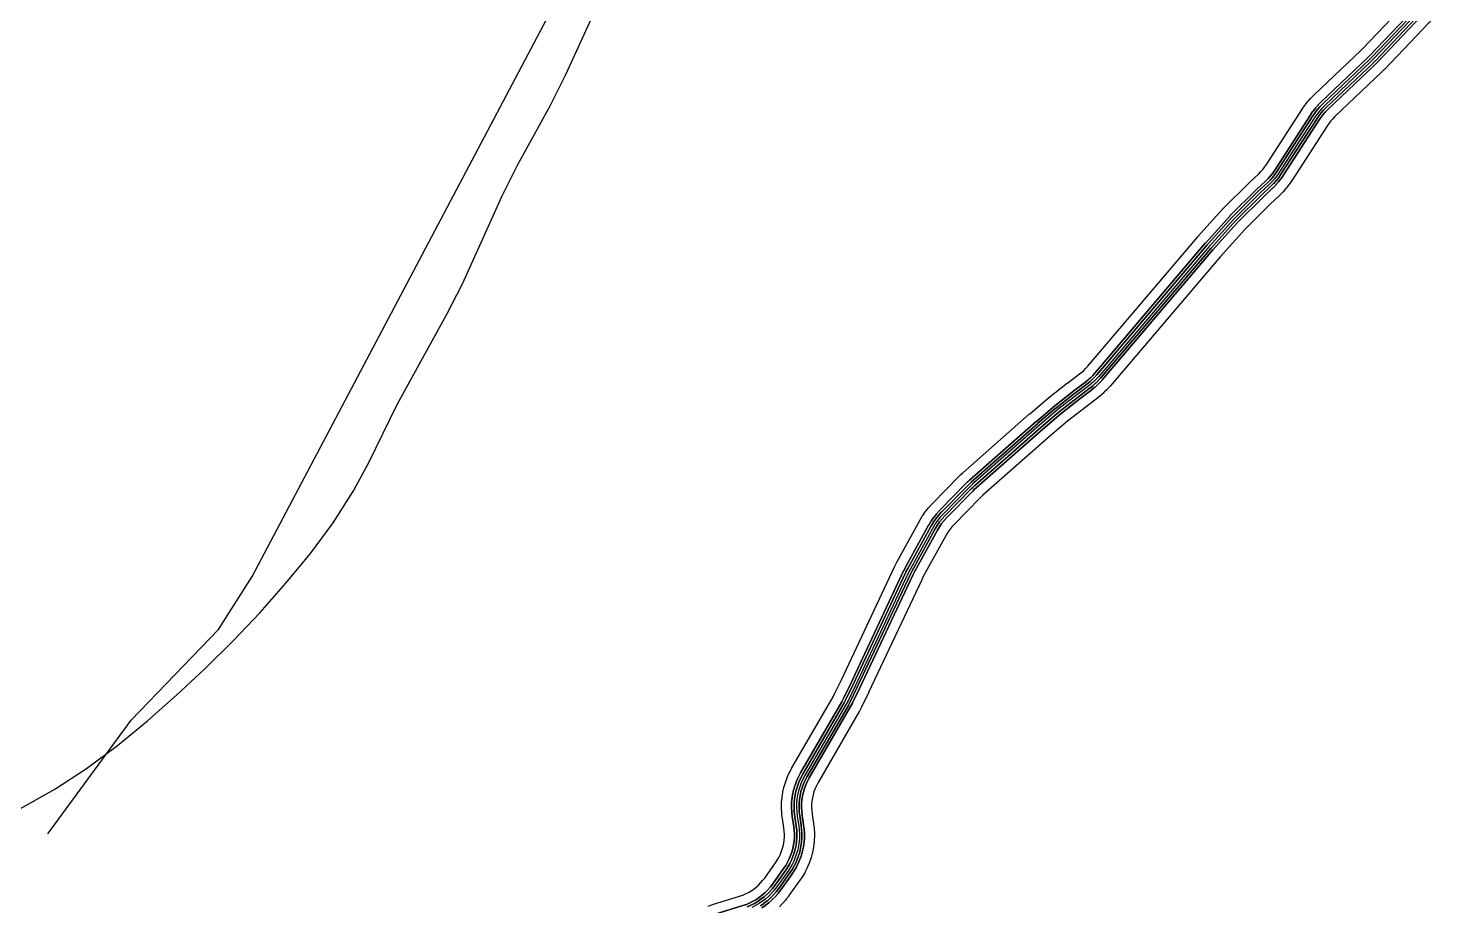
# Model space of a CAD drawing. Header units: metres. Extents: x -4 to 509425, y 7549 to 4732445.
# Drawn here: x 480472.1 to 480811, y 4717807.6 to 4718017.9 of the extents above; entities that cross this region are included whole.
import ezdxf

# ---------------------------------------------------------------- set-up
doc = ezdxf.new("R2010")
doc.units = ezdxf.units.M
doc.header["$LTSCALE"] = 0.01
doc.header["$MEASUREMENT"] = 0
for name, color, linetype in [('-----caminos burgos', 2, 'Continuous'), ('cauces CHE', 4, 'Continuous'), ('ECLIPSE FUEBTEBURABA', 6, 'Continuous')]:
    doc.layers.add(name, color=color, linetype=linetype)

msp = doc.modelspace()

# ---------------------------------------------------------------- linework, layer by layer
at = {"layer": '-----caminos burgos'}
msp.add_polyline3d([(480476.823, 4717824.808, 720.558), (480496.8, 4717852.099, 718.429), (480517.7, 4717873.799, 717.823), (480525.8, 4717886.499, 717.77), (480603.1, 4718032.8, 714.287), (480620.8, 4718074.3, 713.831), (480639.7, 4718131.499, 712.241), (480675.4, 4718214.399, 710.37), (480728.721, 4718400.541, 704.435)], dxfattribs=at)
at = {"layer": 'cauces CHE'}
msp.add_lwpolyline([(480458.138, 4717824.134), (480478.501, 4717835.539), (480486.103, 4717840.52), (480493.479, 4717846.009), (480500.665, 4717851.89), (480507.683, 4717858.076), (480514.537, 4717864.502), (480521.216, 4717871.127), (480527.689, 4717877.928), (480533.904, 4717884.899), (480539.785, 4717892.053), (480545.226, 4717899.418), (480550.087, 4717907.043), (480553.756, 4717913.862), (480560.579, 4717927.73), (480572.455, 4717949.379), (480576.204, 4717956.681), (480585.697, 4717977.786), (480589.422, 4717985.093), (480597.296, 4717999.526), (480601.032, 4718006.823), (480610.569, 4718027.886)], dxfattribs=at)
at = {"layer": 'ECLIPSE FUEBTEBURABA'}
for points in [[(480635.105, 4717807.544), (480636.02, 4717807.86), (480636.13, 4717807.896), (480642.673, 4717809.922), (480643.43, 4717810.184), (480644.114, 4717810.471), (480644.778, 4717810.803), (480645.419, 4717811.176), (480646.034, 4717811.591), (480646.621, 4717812.045), (480647.178, 4717812.536), (480647.701, 4717813.063), (480648.188, 4717813.622), (480648.674, 4717814.258), (480651.247, 4717817.866), (480651.684, 4717818.523), (480652.049, 4717819.157), (480652.373, 4717819.812), (480652.655, 4717820.487), (480652.892, 4717821.179), (480653.085, 4717821.885), (480653.232, 4717822.601), (480653.332, 4717823.326), (480653.387, 4717824.055), (480653.394, 4717824.786), (480653.354, 4717825.517), (480653.261, 4717826.3), (480652.919, 4717828.552), (480652.902, 4717828.673), (480652.784, 4717829.679), (480652.764, 4717829.922), (480652.714, 4717830.934), (480652.71, 4717831.177), (480652.729, 4717832.191), (480652.741, 4717832.434), (480652.828, 4717833.443), (480652.857, 4717833.685), (480653.012, 4717834.686), (480653.058, 4717834.925), (480653.28, 4717835.914), (480653.341, 4717836.15), (480653.63, 4717837.121), (480653.707, 4717837.352), (480654.06, 4717838.302), (480654.152, 4717838.527), (480654.569, 4717839.451), (480654.677, 4717839.669), (480655.155, 4717840.562), (480655.214, 4717840.669), (480665.077, 4717857.692), (480665.449, 4717858.382), (480667.093, 4717861.771), (480679.826, 4717888.868), (480679.876, 4717888.971), (480680.309, 4717889.821), (480680.362, 4717889.922), (480685.887, 4717899.966), (480685.948, 4717900.073), (480686.47, 4717900.95), (480686.602, 4717901.156), (480687.183, 4717901.996), (480687.329, 4717902.192), (480687.965, 4717902.99), (480688.124, 4717903.177), (480688.813, 4717903.93), (480688.898, 4717904.018), (480695.201, 4717910.453), (480695.248, 4717910.5), (480695.644, 4717910.89), (480695.741, 4717910.982), (480696.151, 4717911.356), (480696.201, 4717911.401), (480712.207, 4717925.485), (480712.208, 4717925.485), (480712.208, 4717925.485), (480712.208, 4717925.485), (480712.208, 4717925.485), (480712.258, 4717925.528), (480716.658, 4717929.258), (480716.761, 4717929.342), (480721.297, 4717932.907), (480721.349, 4717932.947), (480721.35, 4717932.948), (480724.171, 4717935.082), (480724.695, 4717935.501), (480725.159, 4717935.916), (480725.6, 4717936.356), (480726.049, 4717936.855), (480752.494, 4717967.954), (480752.561, 4717968.031), (480758.476, 4717974.6), (480758.617, 4717974.748), (480764.895, 4717980.972), (480764.981, 4717981.029), (480764.968, 4717981.043), (480767.127, 4717983.065), (480767.657, 4717983.592), (480768.117, 4717984.11), (480768.545, 4717984.654), (480768.97, 4717985.268), (480777.598, 4717998.579), (480777.657, 4717998.668), (480778.159, 4717999.395), (480778.285, 4717999.566), (480778.829, 4718000.262), (480778.964, 4718000.425), (480779.549, 4718001.088), (480779.694, 4718001.243), (480780.316, 4718001.871), (480780.392, 4718001.945), (480791.602, 4718012.6), (480792.075, 4718013.072), (480805.814, 4718027.522)], [(480807.553, 4718025.869), (480793.793, 4718011.397), (480793.278, 4718010.881), (480782.045, 4718000.205), (480782.02, 4718000.181), (480781.398, 4717999.553), (480781.349, 4717999.502), (480780.765, 4717998.838), (480780.72, 4717998.784), (480780.175, 4717998.088), (480780.134, 4717998.031), (480779.631, 4717997.303), (480779.612, 4717997.274), (480770.964, 4717983.932), (480770.477, 4717983.228), (480769.959, 4717982.569), (480769.402, 4717981.943), (480768.795, 4717981.339), (480766.609, 4717979.291), (480766.613, 4717979.287), (480766.585, 4717979.268), (480760.307, 4717973.044), (480760.26, 4717972.995), (480754.345, 4717966.425), (480754.322, 4717966.4), (480727.856, 4717935.276), (480727.341, 4717934.703), (480726.808, 4717934.171), (480726.246, 4717933.668), (480725.645, 4717933.187), (480722.798, 4717931.034), (480722.797, 4717931.033), (480722.78, 4717931.02), (480718.244, 4717927.455), (480718.21, 4717927.427), (480713.81, 4717923.697), (480713.793, 4717923.683), (480713.793, 4717923.683), (480713.793, 4717923.683), (480713.793, 4717923.683), (480713.793, 4717923.683), (480697.786, 4717909.599), (480697.77, 4717909.584), (480697.36, 4717909.209), (480697.327, 4717909.179), (480696.931, 4717908.789), (480696.915, 4717908.773), (480690.612, 4717902.339), (480690.584, 4717902.309), (480689.895, 4717901.556), (480689.842, 4717901.494), (480689.206, 4717900.696), (480689.157, 4717900.631), (480688.576, 4717899.791), (480688.532, 4717899.722), (480688.01, 4717898.845), (480687.99, 4717898.81), (480682.465, 4717888.766), (480682.447, 4717888.732), (480682.014, 4717887.882), (480681.998, 4717887.848), (480669.259, 4717860.737), (480667.586, 4717857.288), (480667.172, 4717856.52), (480657.291, 4717839.466), (480657.271, 4717839.43), (480656.793, 4717838.536), (480656.757, 4717838.464), (480656.34, 4717837.54), (480656.309, 4717837.465), (480655.956, 4717836.515), (480655.93, 4717836.438), (480655.642, 4717835.467), (480655.621, 4717835.388), (480655.399, 4717834.399), (480655.384, 4717834.32), (480655.229, 4717833.318), (480655.22, 4717833.237), (480655.133, 4717832.228), (480655.128, 4717832.147), (480655.11, 4717831.133), (480655.111, 4717831.052), (480655.161, 4717830.04), (480655.168, 4717829.959), (480655.286, 4717828.953), (480655.291, 4717828.913), (480655.639, 4717826.622), (480655.746, 4717825.724), (480655.794, 4717824.84), (480655.786, 4717823.955), (480655.72, 4717823.072), (480655.598, 4717822.194), (480655.42, 4717821.327), (480655.187, 4717820.473), (480654.9, 4717819.635), (480654.559, 4717818.818), (480654.167, 4717818.024), (480653.724, 4717817.257), (480653.223, 4717816.504), (480650.605, 4717812.833), (480650.048, 4717812.104), (480649.458, 4717811.427), (480648.825, 4717810.789), (480648.151, 4717810.195), (480647.441, 4717809.645), (480646.696, 4717809.143), (480645.92, 4717808.69), (480645.116, 4717808.289), (480644.288, 4717807.941), (480643.421, 4717807.641), (480636.84, 4717805.604)], [(480636.84, 4717805.604), (480643.421, 4717807.641), (480644.288, 4717807.941), (480645.116, 4717808.289), (480645.92, 4717808.69), (480646.696, 4717809.143), (480647.441, 4717809.645), (480648.151, 4717810.195), (480648.825, 4717810.789), (480649.458, 4717811.427), (480650.048, 4717812.104), (480650.605, 4717812.833), (480653.223, 4717816.504), (480653.724, 4717817.257), (480654.167, 4717818.024), (480654.559, 4717818.818), (480654.9, 4717819.635), (480655.187, 4717820.473), (480655.42, 4717821.327), (480655.598, 4717822.194), (480655.72, 4717823.072), (480655.786, 4717823.955), (480655.794, 4717824.84), (480655.746, 4717825.724), (480655.639, 4717826.622), (480655.291, 4717828.913), (480655.286, 4717828.953), (480655.168, 4717829.959), (480655.161, 4717830.04), (480655.111, 4717831.052), (480655.11, 4717831.133), (480655.128, 4717832.147), (480655.133, 4717832.228), (480655.22, 4717833.237), (480655.229, 4717833.318), (480655.384, 4717834.32), (480655.399, 4717834.399), (480655.621, 4717835.388), (480655.642, 4717835.467), (480655.93, 4717836.438), (480655.956, 4717836.515), (480656.309, 4717837.465), (480656.34, 4717837.54), (480656.757, 4717838.464), (480656.793, 4717838.536), (480657.271, 4717839.43), (480657.291, 4717839.466), (480667.172, 4717856.52), (480667.586, 4717857.288), (480669.259, 4717860.737), (480681.998, 4717887.848), (480682.014, 4717887.882), (480682.447, 4717888.732), (480682.465, 4717888.766), (480687.99, 4717898.81), (480688.01, 4717898.845), (480688.532, 4717899.722), (480688.576, 4717899.791), (480689.157, 4717900.631), (480689.206, 4717900.696), (480689.842, 4717901.494), (480689.895, 4717901.556), (480690.584, 4717902.309), (480690.612, 4717902.339), (480696.915, 4717908.773), (480696.931, 4717908.789), (480697.327, 4717909.179), (480697.36, 4717909.209), (480697.77, 4717909.584), (480697.786, 4717909.599), (480713.793, 4717923.683), (480713.793, 4717923.683), (480713.793, 4717923.683), (480713.793, 4717923.683), (480713.793, 4717923.683), (480713.81, 4717923.697), (480718.21, 4717927.427), (480718.244, 4717927.455), (480722.78, 4717931.02), (480722.797, 4717931.033), (480722.798, 4717931.034), (480725.645, 4717933.187), (480726.246, 4717933.668), (480726.808, 4717934.171), (480727.341, 4717934.703), (480727.856, 4717935.276), (480754.322, 4717966.4), (480754.345, 4717966.425), (480760.26, 4717972.995), (480760.307, 4717973.044), (480766.585, 4717979.268), (480766.613, 4717979.287), (480766.609, 4717979.291), (480768.795, 4717981.339), (480769.402, 4717981.943), (480769.959, 4717982.569), (480770.477, 4717983.228), (480770.964, 4717983.932), (480779.612, 4717997.274), (480779.631, 4717997.303), (480780.134, 4717998.031), (480780.175, 4717998.088), (480780.72, 4717998.784), (480780.765, 4717998.838), (480781.349, 4717999.502), (480781.398, 4717999.553), (480782.02, 4718000.181), (480782.045, 4718000.205), (480793.278, 4718010.881), (480793.793, 4718011.397), (480807.553, 4718025.869)], [(480807.988, 4718025.455), (480794.223, 4718010.978), (480793.696, 4718010.452), (480782.459, 4717999.771), (480782.446, 4717999.758), (480781.824, 4717999.131), (480781.799, 4717999.105), (480781.215, 4717998.442), (480781.192, 4717998.415), (480780.648, 4717997.718), (480780.627, 4717997.69), (480780.125, 4717996.962), (480780.115, 4717996.948), (480771.463, 4717983.598), (480770.96, 4717982.871), (480770.419, 4717982.184), (480769.838, 4717981.53), (480769.212, 4717980.907), (480767.019, 4717978.853), (480767.021, 4717978.851), (480767.007, 4717978.841), (480760.729, 4717972.618), (480760.706, 4717972.593), (480754.791, 4717966.024), (480754.78, 4717966.011), (480728.308, 4717934.881), (480727.777, 4717934.29), (480727.22, 4717933.734), (480726.634, 4717933.21), (480726.013, 4717932.714), (480723.16, 4717930.555), (480723.159, 4717930.555), (480723.151, 4717930.548), (480718.615, 4717926.983), (480718.598, 4717926.969), (480714.198, 4717923.24), (480714.189, 4717923.232), (480714.189, 4717923.232), (480714.189, 4717923.232), (480714.189, 4717923.232), (480714.189, 4717923.232), (480698.183, 4717909.149), (480698.174, 4717909.141), (480697.764, 4717908.766), (480697.748, 4717908.751), (480697.352, 4717908.361), (480697.344, 4717908.354), (480691.041, 4717901.919), (480691.027, 4717901.904), (480690.337, 4717901.151), (480690.311, 4717901.12), (480689.675, 4717900.322), (480689.65, 4717900.289), (480689.07, 4717899.45), (480689.048, 4717899.415), (480688.526, 4717898.538), (480688.516, 4717898.521), (480682.991, 4717888.477), (480682.982, 4717888.46), (480682.549, 4717887.61), (480682.541, 4717887.593), (480669.8, 4717860.478), (480668.12, 4717857.014), (480667.696, 4717856.227), (480657.81, 4717839.165), (480657.8, 4717839.147), (480657.322, 4717838.253), (480657.304, 4717838.217), (480656.887, 4717837.293), (480656.872, 4717837.256), (480656.518, 4717836.306), (480656.505, 4717836.267), (480656.217, 4717835.296), (480656.207, 4717835.257), (480655.985, 4717834.268), (480655.977, 4717834.228), (480655.822, 4717833.226), (480655.817, 4717833.186), (480655.73, 4717832.176), (480655.728, 4717832.136), (480655.71, 4717831.122), (480655.71, 4717831.082), (480655.76, 4717830.07), (480655.764, 4717830.029), (480655.882, 4717829.023), (480655.885, 4717829.003), (480656.234, 4717826.703), (480656.344, 4717825.776), (480656.394, 4717824.853), (480656.385, 4717823.929), (480656.317, 4717823.008), (480656.19, 4717822.093), (480656.004, 4717821.188), (480655.761, 4717820.296), (480655.461, 4717819.422), (480655.106, 4717818.57), (480654.696, 4717817.741), (480654.235, 4717816.941), (480653.717, 4717816.164), (480651.088, 4717812.477), (480650.514, 4717811.724), (480649.897, 4717811.018), (480649.237, 4717810.353), (480648.534, 4717809.732), (480647.792, 4717809.158), (480647.015, 4717808.634), (480646.205, 4717808.162), (480645.367, 4717807.743), (480644.503, 4717807.38)], [(480644.503, 4717807.38), (480645.367, 4717807.743), (480646.205, 4717808.162), (480647.015, 4717808.634), (480647.792, 4717809.158), (480648.534, 4717809.732), (480649.237, 4717810.353), (480649.897, 4717811.018), (480650.514, 4717811.724), (480651.088, 4717812.477), (480653.717, 4717816.164), (480654.235, 4717816.941), (480654.696, 4717817.741), (480655.106, 4717818.57), (480655.461, 4717819.422), (480655.761, 4717820.296), (480656.004, 4717821.188), (480656.19, 4717822.093), (480656.317, 4717823.008), (480656.385, 4717823.929), (480656.394, 4717824.853), (480656.344, 4717825.776), (480656.234, 4717826.703), (480655.885, 4717829.003), (480655.882, 4717829.023), (480655.764, 4717830.029), (480655.76, 4717830.07), (480655.71, 4717831.082), (480655.71, 4717831.122), (480655.728, 4717832.136), (480655.73, 4717832.176), (480655.817, 4717833.186), (480655.822, 4717833.226), (480655.977, 4717834.228), (480655.985, 4717834.268), (480656.207, 4717835.257), (480656.217, 4717835.296), (480656.505, 4717836.267), (480656.518, 4717836.306), (480656.872, 4717837.256), (480656.887, 4717837.293), (480657.304, 4717838.217), (480657.322, 4717838.253), (480657.8, 4717839.147), (480657.81, 4717839.165), (480667.696, 4717856.227), (480668.12, 4717857.014), (480669.8, 4717860.478), (480682.541, 4717887.593), (480682.549, 4717887.61), (480682.982, 4717888.46), (480682.991, 4717888.477), (480688.516, 4717898.521), (480688.526, 4717898.538), (480689.048, 4717899.415), (480689.07, 4717899.45), (480689.65, 4717900.289), (480689.675, 4717900.322), (480690.311, 4717901.12), (480690.337, 4717901.151), (480691.027, 4717901.904), (480691.041, 4717901.919), (480697.344, 4717908.354), (480697.352, 4717908.361), (480697.748, 4717908.751), (480697.764, 4717908.766), (480698.174, 4717909.141), (480698.183, 4717909.149), (480714.189, 4717923.232), (480714.189, 4717923.232), (480714.189, 4717923.232), (480714.189, 4717923.232), (480714.189, 4717923.232), (480714.198, 4717923.24), (480718.598, 4717926.969), (480718.615, 4717926.983), (480723.151, 4717930.548), (480723.159, 4717930.555), (480723.16, 4717930.555), (480726.013, 4717932.714), (480726.634, 4717933.21), (480727.22, 4717933.734), (480727.777, 4717934.29), (480728.308, 4717934.881), (480754.78, 4717966.011), (480754.791, 4717966.024), (480760.706, 4717972.593), (480760.729, 4717972.618), (480767.007, 4717978.841), (480767.021, 4717978.851), (480767.019, 4717978.853), (480769.212, 4717980.907), (480769.838, 4717981.53), (480770.419, 4717982.184), (480770.96, 4717982.871), (480771.463, 4717983.598), (480780.115, 4717996.948), (480780.125, 4717996.962), (480780.627, 4717997.69), (480780.648, 4717997.718), (480781.192, 4717998.415), (480781.215, 4717998.442), (480781.799, 4717999.105), (480781.824, 4717999.131), (480782.446, 4717999.758), (480782.459, 4717999.771), (480793.696, 4718010.452), (480794.223, 4718010.978), (480807.988, 4718025.455)], [(480808.423, 4718025.042), (480794.652, 4718010.559), (480794.652, 4718010.559), (480794.115, 4718010.022), (480782.872, 4717999.336), (480782.872, 4717999.336), (480782.25, 4717998.708), (480781.665, 4717998.045), (480781.121, 4717997.349), (480780.618, 4717996.621), (480771.961, 4717983.264), (480771.961, 4717983.264), (480771.443, 4717982.515), (480770.88, 4717981.799), (480770.274, 4717981.118), (480769.628, 4717980.475), (480767.429, 4717978.415), (480767.429, 4717978.415), (480761.152, 4717972.192), (480755.237, 4717965.622), (480728.76, 4717934.486), (480728.76, 4717934.486), (480728.212, 4717933.877), (480727.632, 4717933.298), (480727.021, 4717932.752), (480726.382, 4717932.24), (480723.522, 4717930.076), (480723.522, 4717930.076), (480723.521, 4717930.076), (480723.521, 4717930.076), (480718.986, 4717926.512), (480714.586, 4717922.782), (480714.586, 4717922.782), (480698.579, 4717908.698), (480698.579, 4717908.698), (480698.169, 4717908.323), (480697.773, 4717907.934), (480691.469, 4717901.499), (480691.469, 4717901.499), (480690.78, 4717900.746), (480690.144, 4717899.948), (480689.563, 4717899.109), (480689.041, 4717898.231), (480683.517, 4717888.187), (480683.517, 4717888.187), (480683.084, 4717887.337), (480670.342, 4717860.219), (480670.342, 4717860.219), (480668.654, 4717856.741), (480668.654, 4717856.741), (480668.219, 4717855.935), (480658.329, 4717838.864), (480658.329, 4717838.864), (480657.851, 4717837.97), (480657.434, 4717837.046), (480657.081, 4717836.097), (480656.792, 4717835.125), (480656.57, 4717834.136), (480656.415, 4717833.135), (480656.328, 4717832.125), (480656.31, 4717831.112), (480656.36, 4717830.099), (480656.478, 4717829.093), (480656.828, 4717826.784), (480656.828, 4717826.784), (480656.942, 4717825.828), (480656.995, 4717824.867), (480656.985, 4717823.904), (480656.914, 4717822.944), (480656.782, 4717821.991), (480656.588, 4717821.048), (480656.335, 4717820.12), (480656.022, 4717819.209), (480655.652, 4717818.321), (480655.226, 4717817.458), (480654.745, 4717816.624), (480654.211, 4717815.823), (480651.571, 4717812.121), (480651.571, 4717812.121), (480650.979, 4717811.344), (480650.337, 4717810.608), (480649.648, 4717809.916), (480648.917, 4717809.269), (480648.144, 4717808.672), (480647.334, 4717808.126), (480646.491, 4717807.634), (480645.617, 4717807.198)], [(480647.637, 4717807.608), (480647.67, 4717807.628), (480648.48, 4717808.174), (480648.511, 4717808.197), (480649.284, 4717808.795), (480649.314, 4717808.82), (480650.046, 4717809.466), (480650.074, 4717809.493), (480650.762, 4717810.186), (480650.789, 4717810.214), (480651.431, 4717810.95), (480651.456, 4717810.98), (480652.048, 4717811.757), (480652.057, 4717811.774), (480652.06, 4717811.772), (480654.7, 4717815.475), (480654.711, 4717815.491), (480655.244, 4717816.292), (480655.264, 4717816.325), (480655.745, 4717817.158), (480655.764, 4717817.192), (480656.19, 4717818.055), (480656.206, 4717818.09), (480656.576, 4717818.979), (480656.59, 4717819.015), (480656.902, 4717819.925), (480656.914, 4717819.962), (480657.167, 4717820.89), (480657.176, 4717820.928), (480657.369, 4717821.871), (480657.376, 4717821.909), (480657.508, 4717822.862), (480657.512, 4717822.9), (480657.584, 4717823.86), (480657.585, 4717823.898), (480657.595, 4717824.861), (480657.594, 4717824.899), (480657.541, 4717825.86), (480657.538, 4717825.899), (480657.424, 4717826.854), (480657.422, 4717826.874), (480657.073, 4717829.173), (480656.958, 4717830.149), (480656.91, 4717831.121), (480656.928, 4717832.094), (480657.011, 4717833.063), (480657.16, 4717834.024), (480657.373, 4717834.974), (480657.65, 4717835.906), (480657.989, 4717836.818), (480658.389, 4717837.705), (480658.853, 4717838.572), (480668.739, 4717855.634), (480668.747, 4717855.65), (480669.182, 4717856.456), (480669.191, 4717856.48), (480669.194, 4717856.479), (480670.882, 4717859.958), (480670.885, 4717859.964), (480683.623, 4717887.074), (480684.047, 4717887.907), (480689.562, 4717897.933), (480690.068, 4717898.784), (480690.626, 4717899.59), (480691.237, 4717900.356), (480691.905, 4717901.087), (480698.197, 4717907.51), (480698.582, 4717907.888), (480698.98, 4717908.251), (480714.978, 4717922.328), (480719.365, 4717926.047), (480723.888, 4717929.601), (480726.744, 4717931.762), (480726.757, 4717931.772), (480727.396, 4717932.284), (480727.421, 4717932.305), (480728.032, 4717932.851), (480728.056, 4717932.873), (480728.636, 4717933.452), (480728.658, 4717933.476), (480729.206, 4717934.085), (480729.215, 4717934.099), (480729.217, 4717934.097), (480755.688, 4717965.227), (480761.586, 4717971.777), (480767.846, 4717977.983), (480770.039, 4717980.037), (480770.052, 4717980.05), (480770.697, 4717980.693), (480770.722, 4717980.719), (480771.328, 4717981.4), (480771.351, 4717981.428), (480771.914, 4717982.144), (480771.936, 4717982.174), (480772.454, 4717982.923), (480772.462, 4717982.939), (480772.465, 4717982.938), (480781.117, 4717996.288), (480781.604, 4717996.993), (480782.127, 4717997.662), (480782.688, 4717998.298), (480783.292, 4717998.907), (480794.529, 4718009.587), (480794.54, 4718009.598), (480795.076, 4718010.134), (480795.086, 4718010.147), (480795.087, 4718010.145), (480808.853, 4718024.624)], [(480808.853, 4718024.624), (480795.087, 4718010.145), (480795.086, 4718010.147), (480795.076, 4718010.134), (480794.54, 4718009.598), (480794.529, 4718009.587), (480783.292, 4717998.907), (480782.688, 4717998.298), (480782.127, 4717997.662), (480781.604, 4717996.993), (480781.117, 4717996.288), (480772.465, 4717982.938), (480772.462, 4717982.939), (480772.454, 4717982.923), (480771.936, 4717982.174), (480771.914, 4717982.144), (480771.351, 4717981.428), (480771.328, 4717981.4), (480770.722, 4717980.719), (480770.697, 4717980.693), (480770.052, 4717980.05), (480770.039, 4717980.037), (480767.846, 4717977.983), (480761.586, 4717971.777), (480755.688, 4717965.227), (480729.217, 4717934.097), (480729.215, 4717934.099), (480729.206, 4717934.085), (480728.658, 4717933.476), (480728.636, 4717933.452), (480728.056, 4717932.873), (480728.032, 4717932.851), (480727.421, 4717932.305), (480727.396, 4717932.284), (480726.757, 4717931.772), (480726.744, 4717931.762), (480723.888, 4717929.601), (480719.365, 4717926.047), (480714.978, 4717922.328), (480698.98, 4717908.251), (480698.582, 4717907.888), (480698.197, 4717907.51), (480691.905, 4717901.087), (480691.237, 4717900.356), (480690.626, 4717899.59), (480690.068, 4717898.784), (480689.562, 4717897.933), (480684.047, 4717887.907), (480683.623, 4717887.074), (480670.885, 4717859.964), (480670.882, 4717859.958), (480669.194, 4717856.479), (480669.191, 4717856.48), (480669.182, 4717856.456), (480668.747, 4717855.65), (480668.739, 4717855.634), (480658.853, 4717838.572), (480658.389, 4717837.705), (480657.989, 4717836.818), (480657.65, 4717835.906), (480657.373, 4717834.974), (480657.16, 4717834.024), (480657.011, 4717833.063), (480656.928, 4717832.094), (480656.91, 4717831.121), (480656.958, 4717830.149), (480657.073, 4717829.173), (480657.422, 4717826.874), (480657.424, 4717826.854), (480657.538, 4717825.899), (480657.541, 4717825.86), (480657.594, 4717824.899), (480657.595, 4717824.861), (480657.585, 4717823.898), (480657.584, 4717823.86), (480657.512, 4717822.9), (480657.508, 4717822.862), (480657.376, 4717821.909), (480657.369, 4717821.871), (480657.176, 4717820.928), (480657.167, 4717820.89), (480656.914, 4717819.962), (480656.902, 4717819.925), (480656.59, 4717819.015), (480656.576, 4717818.979), (480656.206, 4717818.09), (480656.19, 4717818.055), (480655.764, 4717817.192), (480655.745, 4717817.158), (480655.264, 4717816.325), (480655.244, 4717816.292), (480654.711, 4717815.491), (480654.7, 4717815.475), (480652.06, 4717811.772), (480652.057, 4717811.774), (480652.048, 4717811.757), (480651.456, 4717810.98), (480651.431, 4717810.95), (480650.789, 4717810.214), (480650.762, 4717810.186), (480650.074, 4717809.493), (480650.046, 4717809.466), (480649.314, 4717808.82), (480649.284, 4717808.795), (480648.511, 4717808.197), (480648.48, 4717808.174), (480647.67, 4717807.628), (480647.637, 4717807.608)], [(480648.005, 4717807.131), (480648.815, 4717807.677), (480648.878, 4717807.723), (480649.651, 4717808.32), (480649.711, 4717808.37), (480650.443, 4717809.016), (480650.5, 4717809.07), (480651.188, 4717809.763), (480651.241, 4717809.82), (480651.883, 4717810.556), (480651.932, 4717810.616), (480652.525, 4717811.393), (480652.544, 4717811.427), (480652.548, 4717811.424), (480655.188, 4717815.127), (480655.21, 4717815.158), (480655.744, 4717815.959), (480655.784, 4717816.025), (480656.265, 4717816.859), (480656.301, 4717816.926), (480656.728, 4717817.789), (480656.76, 4717817.859), (480657.13, 4717818.748), (480657.157, 4717818.82), (480657.47, 4717819.73), (480657.492, 4717819.804), (480657.746, 4717820.732), (480657.764, 4717820.807), (480657.957, 4717821.75), (480657.97, 4717821.826), (480658.103, 4717822.779), (480658.111, 4717822.856), (480658.182, 4717823.816), (480658.185, 4717823.893), (480658.195, 4717824.855), (480658.193, 4717824.932), (480658.141, 4717825.893), (480658.134, 4717825.97), (480658.02, 4717826.925), (480658.015, 4717826.964), (480657.667, 4717829.253), (480657.556, 4717830.199), (480657.51, 4717831.13), (480657.527, 4717832.062), (480657.607, 4717832.991), (480657.75, 4717833.913), (480657.954, 4717834.822), (480658.219, 4717835.716), (480658.545, 4717836.59), (480658.928, 4717837.44), (480659.377, 4717838.28), (480669.258, 4717855.333), (480669.276, 4717855.365), (480669.71, 4717856.171), (480669.728, 4717856.22), (480669.734, 4717856.217), (480671.421, 4717859.696), (480671.428, 4717859.709), (480684.162, 4717886.81), (480684.577, 4717887.626), (480690.083, 4717897.635), (480690.574, 4717898.46), (480691.108, 4717899.232), (480691.693, 4717899.966), (480692.341, 4717900.674), (480698.622, 4717907.086), (480698.994, 4717907.452), (480699.38, 4717907.805), (480715.37, 4717921.874), (480719.745, 4717925.582), (480724.254, 4717929.126), (480727.106, 4717931.283), (480727.132, 4717931.303), (480727.771, 4717931.815), (480727.821, 4717931.857), (480728.432, 4717932.403), (480728.48, 4717932.448), (480729.06, 4717933.027), (480729.105, 4717933.075), (480729.652, 4717933.684), (480729.67, 4717933.712), (480729.674, 4717933.709), (480756.14, 4717964.832), (480762.021, 4717971.363), (480768.262, 4717977.551), (480770.449, 4717979.6), (480770.475, 4717979.625), (480771.121, 4717980.268), (480771.171, 4717980.321), (480771.776, 4717981.001), (480771.823, 4717981.057), (480772.386, 4717981.773), (480772.429, 4717981.832), (480772.948, 4717982.581), (480772.964, 4717982.614), (480772.968, 4717982.611), (480781.616, 4717995.954), (480782.088, 4717996.637), (480782.589, 4717997.278), (480783.126, 4717997.888), (480783.712, 4717998.478), (480794.942, 4718009.152), (480794.964, 4718009.173), (480795.501, 4718009.71), (480795.519, 4718009.735), (480795.522, 4718009.732), (480809.284, 4718024.206)], [(480809.284, 4718024.206), (480795.522, 4718009.732), (480795.519, 4718009.735), (480795.501, 4718009.71), (480794.964, 4718009.173), (480794.942, 4718009.152), (480783.712, 4717998.478), (480783.126, 4717997.888), (480782.589, 4717997.278), (480782.088, 4717996.637), (480781.616, 4717995.954), (480772.968, 4717982.611), (480772.964, 4717982.614), (480772.948, 4717982.581), (480772.429, 4717981.832), (480772.386, 4717981.773), (480771.823, 4717981.057), (480771.776, 4717981.001), (480771.171, 4717980.321), (480771.121, 4717980.268), (480770.475, 4717979.625), (480770.449, 4717979.6), (480768.262, 4717977.551), (480762.021, 4717971.363), (480756.14, 4717964.832), (480729.674, 4717933.709), (480729.67, 4717933.712), (480729.652, 4717933.684), (480729.105, 4717933.075), (480729.06, 4717933.027), (480728.48, 4717932.448), (480728.432, 4717932.403), (480727.821, 4717931.857), (480727.771, 4717931.815), (480727.132, 4717931.303), (480727.106, 4717931.283), (480724.254, 4717929.126), (480719.745, 4717925.582), (480715.37, 4717921.874), (480699.38, 4717907.805), (480698.994, 4717907.452), (480698.622, 4717907.086), (480692.341, 4717900.674), (480691.693, 4717899.966), (480691.108, 4717899.232), (480690.574, 4717898.46), (480690.083, 4717897.635), (480684.577, 4717887.626), (480684.162, 4717886.81), (480671.428, 4717859.709), (480671.421, 4717859.696), (480669.734, 4717856.217), (480669.728, 4717856.22), (480669.71, 4717856.171), (480669.276, 4717855.365), (480669.258, 4717855.333), (480659.377, 4717838.28), (480658.928, 4717837.44), (480658.545, 4717836.59), (480658.219, 4717835.716), (480657.954, 4717834.822), (480657.75, 4717833.913), (480657.607, 4717832.991), (480657.527, 4717832.062), (480657.51, 4717831.13), (480657.556, 4717830.199), (480657.667, 4717829.253), (480658.015, 4717826.964), (480658.02, 4717826.925), (480658.134, 4717825.97), (480658.141, 4717825.893), (480658.193, 4717824.932), (480658.195, 4717824.855), (480658.185, 4717823.893), (480658.182, 4717823.816), (480658.111, 4717822.856), (480658.103, 4717822.779), (480657.97, 4717821.826), (480657.957, 4717821.75), (480657.764, 4717820.807), (480657.746, 4717820.732), (480657.492, 4717819.804), (480657.47, 4717819.73), (480657.157, 4717818.82), (480657.13, 4717818.748), (480656.76, 4717817.859), (480656.728, 4717817.789), (480656.301, 4717816.926), (480656.265, 4717816.859), (480655.784, 4717816.025), (480655.744, 4717815.959), (480655.21, 4717815.158), (480655.188, 4717815.127), (480652.548, 4717811.424), (480652.544, 4717811.427), (480652.525, 4717811.393), (480651.932, 4717810.616), (480651.883, 4717810.556), (480651.241, 4717809.82), (480651.188, 4717809.763), (480650.5, 4717809.07), (480650.443, 4717809.016), (480649.711, 4717808.37), (480649.651, 4717808.32), (480648.878, 4717807.723), (480648.815, 4717807.677), (480648.005, 4717807.131)], [(480811.005, 4718022.534), (480797.261, 4718008.078), (480797.252, 4718008.087), (480797.198, 4718008.013), (480796.661, 4718007.476), (480796.595, 4718007.412), (480785.391, 4717996.763), (480784.88, 4717996.248), (480784.436, 4717995.744), (480784.023, 4717995.215), (480783.611, 4717994.619), (480774.982, 4717981.306), (480774.969, 4717981.315), (480774.921, 4717981.215), (480774.403, 4717980.466), (480774.273, 4717980.29), (480773.71, 4717979.574), (480773.57, 4717979.406), (480772.964, 4717978.726), (480772.814, 4717978.567), (480772.168, 4717977.924), (480772.09, 4717977.848), (480769.928, 4717975.823), (480763.759, 4717969.707), (480757.946, 4717963.251), (480731.502, 4717932.154), (480731.491, 4717932.163), (480731.437, 4717932.08), (480730.89, 4717931.47), (480730.754, 4717931.328), (480730.174, 4717930.749), (480730.032, 4717930.614), (480729.421, 4717930.068), (480729.271, 4717929.941), (480728.631, 4717929.429), (480728.554, 4717929.369), (480725.72, 4717927.225), (480721.263, 4717923.722), (480716.939, 4717920.057), (480700.982, 4717906.017), (480700.646, 4717905.71), (480700.321, 4717905.391), (480694.084, 4717899.024), (480693.519, 4717898.406), (480693.035, 4717897.8), (480692.594, 4717897.162), (480692.166, 4717896.443), (480686.699, 4717886.503), (480686.318, 4717885.755), (480673.6, 4717858.689), (480673.581, 4717858.648), (480671.893, 4717855.17), (480671.876, 4717855.178), (480671.823, 4717855.032), (480671.388, 4717854.226), (480671.334, 4717854.13), (480661.474, 4717837.112), (480661.082, 4717836.379), (480660.766, 4717835.677), (480660.497, 4717834.955), (480660.278, 4717834.217), (480660.109, 4717833.466), (480659.991, 4717832.705), (480659.925, 4717831.937), (480659.911, 4717831.167), (480659.949, 4717830.398), (480660.046, 4717829.573), (480660.388, 4717827.324), (480660.403, 4717827.209), (480660.517, 4717826.254), (480660.537, 4717826.024), (480660.589, 4717825.062), (480660.594, 4717824.832), (480660.585, 4717823.869), (480660.575, 4717823.638), (480660.504, 4717822.678), (480660.48, 4717822.449), (480660.347, 4717821.495), (480660.308, 4717821.268), (480660.115, 4717820.325), (480660.061, 4717820.1), (480659.808, 4717819.172), (480659.74, 4717818.951), (480659.427, 4717818.041), (480659.345, 4717817.825), (480658.975, 4717816.936), (480658.879, 4717816.726), (480658.453, 4717815.863), (480658.344, 4717815.659), (480657.863, 4717814.826), (480657.741, 4717814.629), (480657.208, 4717813.828), (480657.142, 4717813.733), (480654.502, 4717810.031), (480654.489, 4717810.04), (480654.433, 4717809.936), (480653.84, 4717809.16), (480653.692, 4717808.978), (480653.05, 4717808.242), (480652.89, 4717808.071), (480652.202, 4717807.378)]]:
    msp.add_lwpolyline(points, dxfattribs=at)

doc.saveas('drawing.dxf')
